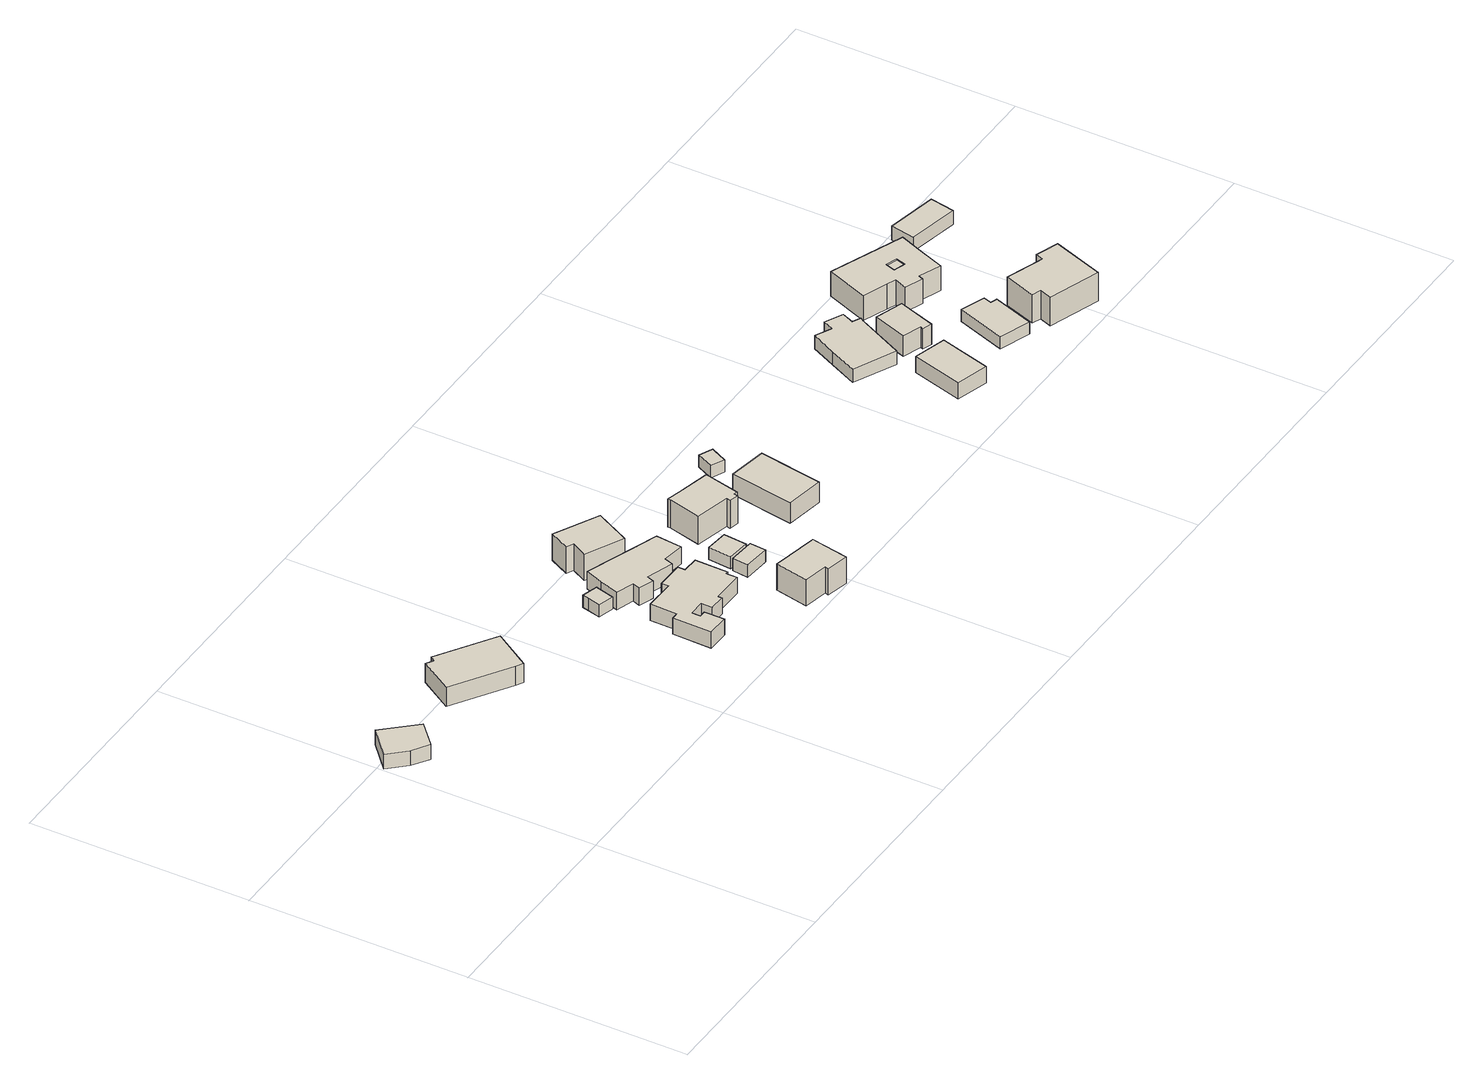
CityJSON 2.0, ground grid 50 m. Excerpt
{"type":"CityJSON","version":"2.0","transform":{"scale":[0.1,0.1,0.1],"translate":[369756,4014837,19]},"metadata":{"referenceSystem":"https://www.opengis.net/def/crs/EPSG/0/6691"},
"CityObjects":{
"building1":{"type":"Building","attributes":{"枝番":1,"利根川水系渡良瀬川洪水浸水想定区域（計画規模）.規模":"L1","利根川水系渡良瀬川洪水浸水想定区域（計画規模）.浸水ランク":"2","利根川水系渡良瀬川洪水浸水想定区域（計画規模）.浸水深":2.17,"利根川水系渡良瀬川洪水浸水想定区域（計画規模）.継続時間":10.8,"利根川水系渡良瀬川洪水浸水想定区域（想定最大規模）.規模":"L2","利根川水系渡良瀬川洪水浸水想定区域（想定最大規模）.浸水ランク":"3","利根川水系渡良瀬川洪水浸水想定区域（想定最大規模）.浸水深":3.73,"利根川水系渡良瀬川洪水浸水想定区域（想定最大規模）.継続時間":30.3,"利根川水系矢場川洪水浸水想定区域（想定最大規模）.規模":"L2","利根川水系矢場川洪水浸水想定区域（想定最大規模）.浸水ランク":"2","利根川水系矢場川洪水浸水想定区域（想定最大規模）.浸水深":1.28,"利根川水系矢場川洪水浸水想定区域（想定最大規模）.継続時間":14.1,"利根川水系多々良川洪水浸水想定区域（計画規模）.規模":"L1","利根川水系多々良川洪水浸水想定区域（計画規模）.浸水ランク":"2","利根川水系多々良川洪水浸水想定区域（計画規模）.浸水深":0.62,"利根川水系多々良川洪水浸水想定区域（想定最大規模）.規模":"L2","利根川水系多々良川洪水浸水想定区域（想定最大規模）.浸水ランク":"2","利根川水系多々良川洪水浸水想定区域（想定最大規模）.浸水深":1.09,"利根川水系多々良川洪水浸水想定区域（想定最大規模）.継続時間":11.7,"利根川水系利根川洪水浸水想定区域（想定最大規模）.規模":"L2","利根川水系利根川洪水浸水想定区域（想定最大規模）.浸水ランク":"2","利根川水系利根川洪水浸水想定区域（想定最大規模）.浸水深":1.64,"usage":"451","measuredHeight":4.1,"BuildingDetails.prefecture":"10","BuildingDetails.city":"10207","BuildingDetails.surveyYear":2016},"geometry":[{"type":"Solid","lod":"1","boundaries":[[[[0,1,2,3,4]],[[3,5,6,4]],[[2,7,5,3]],[[1,8,7,2]],[[0,9,8,1]],[[4,6,9,0]],[[5,7,8,9,6]]]]}]},
"building2":{"type":"Building","attributes":{"枝番":1,"利根川水系渡良瀬川洪水浸水想定区域（計画規模）.規模":"L1","利根川水系渡良瀬川洪水浸水想定区域（計画規模）.浸水ランク":"2","利根川水系渡良瀬川洪水浸水想定区域（計画規模）.浸水深":1.87,"利根川水系渡良瀬川洪水浸水想定区域（計画規模）.継続時間":9.1,"利根川水系渡良瀬川洪水浸水想定区域（想定最大規模）.規模":"L2","利根川水系渡良瀬川洪水浸水想定区域（想定最大規模）.浸水ランク":"3","利根川水系渡良瀬川洪水浸水想定区域（想定最大規模）.浸水深":3.39,"利根川水系渡良瀬川洪水浸水想定区域（想定最大規模）.継続時間":25.3,"利根川水系矢場川洪水浸水想定区域（想定最大規模）.規模":"L2","利根川水系矢場川洪水浸水想定区域（想定最大規模）.浸水ランク":"2","利根川水系矢場川洪水浸水想定区域（想定最大規模）.浸水深":0.98,"利根川水系矢場川洪水浸水想定区域（想定最大規模）.継続時間":10.7,"利根川水系多々良川洪水浸水想定区域（計画規模）.規模":"L1","利根川水系多々良川洪水浸水想定区域（計画規模）.浸水ランク":"1","利根川水系多々良川洪水浸水想定区域（計画規模）.浸水深":0.32,"利根川水系多々良川洪水浸水想定区域（想定最大規模）.規模":"L2","利根川水系多々良川洪水浸水想定区域（想定最大規模）.浸水ランク":"2","利根川水系多々良川洪水浸水想定区域（想定最大規模）.浸水深":0.79,"利根川水系多々良川洪水浸水想定区域（想定最大規模）.継続時間":6.8,"利根川水系利根川洪水浸水想定区域（想定最大規模）.規模":"L2","利根川水系利根川洪水浸水想定区域（想定最大規模）.浸水ランク":"2","利根川水系利根川洪水浸水想定区域（想定最大規模）.浸水深":1.74,"usage":"411","measuredHeight":5.5,"BuildingDetails.prefecture":"10","BuildingDetails.city":"10207","BuildingDetails.surveyYear":2016},"geometry":[{"type":"Solid","lod":"1","boundaries":[[[[10,11,12,13,14,15,16,17]],[[16,18,19,17]],[[15,20,18,16]],[[14,21,20,15]],[[13,22,21,14]],[[12,23,22,13]],[[11,24,23,12]],[[10,25,24,11]],[[17,19,25,10]],[[18,20,21,22,23,24,25,19]]]]}]},
"building3":{"type":"Building","attributes":{"枝番":1,"利根川水系渡良瀬川洪水浸水想定区域（計画規模）.規模":"L1","利根川水系渡良瀬川洪水浸水想定区域（計画規模）.浸水ランク":"2","利根川水系渡良瀬川洪水浸水想定区域（計画規模）.浸水深":1.87,"利根川水系渡良瀬川洪水浸水想定区域（計画規模）.継続時間":8.4,"利根川水系渡良瀬川洪水浸水想定区域（想定最大規模）.規模":"L2","利根川水系渡良瀬川洪水浸水想定区域（想定最大規模）.浸水ランク":"3","利根川水系渡良瀬川洪水浸水想定区域（想定最大規模）.浸水深":3.39,"利根川水系渡良瀬川洪水浸水想定区域（想定最大規模）.継続時間":22.9,"利根川水系矢場川洪水浸水想定区域（想定最大規模）.規模":"L2","利根川水系矢場川洪水浸水想定区域（想定最大規模）.浸水ランク":"2","利根川水系矢場川洪水浸水想定区域（想定最大規模）.浸水深":0.98,"利根川水系矢場川洪水浸水想定区域（想定最大規模）.継続時間":8.9,"利根川水系多々良川洪水浸水想定区域（計画規模）.規模":"L1","利根川水系多々良川洪水浸水想定区域（計画規模）.浸水ランク":"1","利根川水系多々良川洪水浸水想定区域（計画規模）.浸水深":0.32,"利根川水系多々良川洪水浸水想定区域（想定最大規模）.規模":"L2","利根川水系多々良川洪水浸水想定区域（想定最大規模）.浸水ランク":"2","利根川水系多々良川洪水浸水想定区域（想定最大規模）.浸水深":0.79,"利根川水系多々良川洪水浸水想定区域（想定最大規模）.継続時間":3.3,"利根川水系利根川洪水浸水想定区域（想定最大規模）.規模":"L2","利根川水系利根川洪水浸水想定区域（想定最大規模）.浸水ランク":"2","利根川水系利根川洪水浸水想定区域（想定最大規模）.浸水深":1.64,"measuredHeight":3.4,"BuildingDetails.prefecture":"10","BuildingDetails.city":"10207"},"geometry":[{"type":"Solid","lod":"1","boundaries":[[[[26,27,28,29,30,31]],[[30,32,33,31]],[[29,34,32,30]],[[28,35,34,29]],[[27,36,35,28]],[[26,37,36,27]],[[31,33,37,26]],[[32,34,35,36,37,33]]]]}]},
"building4":{"type":"Building","attributes":{"枝番":1,"利根川水系渡良瀬川洪水浸水想定区域（計画規模）.規模":"L1","利根川水系渡良瀬川洪水浸水想定区域（計画規模）.浸水ランク":"2","利根川水系渡良瀬川洪水浸水想定区域（計画規模）.浸水深":2.17,"利根川水系渡良瀬川洪水浸水想定区域（計画規模）.継続時間":9.8,"利根川水系渡良瀬川洪水浸水想定区域（想定最大規模）.規模":"L2","利根川水系渡良瀬川洪水浸水想定区域（想定最大規模）.浸水ランク":"3","利根川水系渡良瀬川洪水浸水想定区域（想定最大規模）.浸水深":3.69,"利根川水系渡良瀬川洪水浸水想定区域（想定最大規模）.継続時間":28.5,"利根川水系矢場川洪水浸水想定区域（想定最大規模）.規模":"L2","利根川水系矢場川洪水浸水想定区域（想定最大規模）.浸水ランク":"2","利根川水系矢場川洪水浸水想定区域（想定最大規模）.浸水深":1.28,"利根川水系矢場川洪水浸水想定区域（想定最大規模）.継続時間":12.7,"利根川水系多々良川洪水浸水想定区域（計画規模）.規模":"L1","利根川水系多々良川洪水浸水想定区域（計画規模）.浸水ランク":"2","利根川水系多々良川洪水浸水想定区域（計画規模）.浸水深":0.63,"利根川水系多々良川洪水浸水想定区域（想定最大規模）.規模":"L2","利根川水系多々良川洪水浸水想定区域（想定最大規模）.浸水ランク":"2","利根川水系多々良川洪水浸水想定区域（想定最大規模）.浸水深":1.09,"利根川水系多々良川洪水浸水想定区域（想定最大規模）.継続時間":9.7,"利根川水系利根川洪水浸水想定区域（想定最大規模）.規模":"L2","利根川水系利根川洪水浸水想定区域（想定最大規模）.浸水ランク":"2","利根川水系利根川洪水浸水想定区域（想定最大規模）.浸水深":1.84,"usage":"411","measuredHeight":5.1,"BuildingDetails.prefecture":"10","BuildingDetails.city":"10207","BuildingDetails.surveyYear":2016},"geometry":[{"type":"Solid","lod":"1","boundaries":[[[[38,39,40,41,42,43,44,45,46,47,48,49,50,51,52,53,54,55,56,57]],[[56,58,59,57]],[[55,60,58,56]],[[54,61,60,55]],[[53,62,61,54]],[[52,63,62,53]],[[51,64,63,52]],[[50,65,64,51]],[[49,66,65,50]],[[48,67,66,49]],[[47,68,67,48]],[[46,69,68,47]],[[45,70,69,46]],[[44,71,70,45]],[[43,72,71,44]],[[42,73,72,43]],[[41,74,73,42]],[[40,75,74,41]],[[39,76,75,40]],[[38,77,76,39]],[[57,59,77,38]],[[58,60,61,62,63,64,65,66,67,68,69,70,71,72,73,74,75,76,77,59]]]]}]},
"building5":{"type":"Building","attributes":{"枝番":1,"利根川水系渡良瀬川洪水浸水想定区域（計画規模）.規模":"L1","利根川水系渡良瀬川洪水浸水想定区域（計画規模）.浸水ランク":"2","利根川水系渡良瀬川洪水浸水想定区域（計画規模）.浸水深":1.47,"利根川水系渡良瀬川洪水浸水想定区域（計画規模）.継続時間":8.4,"利根川水系渡良瀬川洪水浸水想定区域（想定最大規模）.規模":"L2","利根川水系渡良瀬川洪水浸水想定区域（想定最大規模）.浸水ランク":"2","利根川水系渡良瀬川洪水浸水想定区域（想定最大規模）.浸水深":2.99,"利根川水系渡良瀬川洪水浸水想定区域（想定最大規模）.継続時間":22.9,"利根川水系矢場川洪水浸水想定区域（想定最大規模）.規模":"L2","利根川水系矢場川洪水浸水想定区域（想定最大規模）.浸水ランク":"2","利根川水系矢場川洪水浸水想定区域（想定最大規模）.浸水深":0.57,"利根川水系矢場川洪水浸水想定区域（想定最大規模）.継続時間":8.9,"利根川水系多々良川洪水浸水想定区域（計画規模）.規模":"L1","利根川水系多々良川洪水浸水想定区域（計画規模）.浸水ランク":"1","利根川水系多々良川洪水浸水想定区域（計画規模）.浸水深":0.03,"利根川水系多々良川洪水浸水想定区域（想定最大規模）.規模":"L2","利根川水系多々良川洪水浸水想定区域（想定最大規模）.浸水ランク":"1","利根川水系多々良川洪水浸水想定区域（想定最大規模）.浸水深":0.39,"利根川水系多々良川洪水浸水想定区域（想定最大規模）.継続時間":3.3,"利根川水系利根川洪水浸水想定区域（想定最大規模）.規模":"L2","利根川水系利根川洪水浸水想定区域（想定最大規模）.浸水ランク":"2","利根川水系利根川洪水浸水想定区域（想定最大規模）.浸水深":1.44,"usage":"411","measuredHeight":7.6,"BuildingDetails.prefecture":"10","BuildingDetails.city":"10207","BuildingDetails.surveyYear":2016},"geometry":[{"type":"Solid","lod":"1","boundaries":[[[[78,79,80,81,82,83,84,85,86,87,88,89]],[[88,90,91,89]],[[87,92,90,88]],[[86,93,92,87]],[[85,94,93,86]],[[84,95,94,85]],[[83,96,95,84]],[[82,97,96,83]],[[81,98,97,82]],[[80,99,98,81]],[[79,100,99,80]],[[78,101,100,79]],[[89,91,101,78]],[[90,92,93,94,95,96,97,98,99,100,101,91]]]]}]},
"building6":{"type":"Building","attributes":{"枝番":1,"利根川水系渡良瀬川洪水浸水想定区域（計画規模）.規模":"L1","利根川水系渡良瀬川洪水浸水想定区域（計画規模）.浸水ランク":"2","利根川水系渡良瀬川洪水浸水想定区域（計画規模）.浸水深":1.47,"利根川水系渡良瀬川洪水浸水想定区域（計画規模）.継続時間":8.4,"利根川水系渡良瀬川洪水浸水想定区域（想定最大規模）.規模":"L2","利根川水系渡良瀬川洪水浸水想定区域（想定最大規模）.浸水ランク":"2","利根川水系渡良瀬川洪水浸水想定区域（想定最大規模）.浸水深":2.99,"利根川水系渡良瀬川洪水浸水想定区域（想定最大規模）.継続時間":22.9,"利根川水系矢場川洪水浸水想定区域（想定最大規模）.規模":"L2","利根川水系矢場川洪水浸水想定区域（想定最大規模）.浸水ランク":"2","利根川水系矢場川洪水浸水想定区域（想定最大規模）.浸水深":0.57,"利根川水系矢場川洪水浸水想定区域（想定最大規模）.継続時間":8.9,"利根川水系多々良川洪水浸水想定区域（計画規模）.規模":"L1","利根川水系多々良川洪水浸水想定区域（計画規模）.浸水ランク":"1","利根川水系多々良川洪水浸水想定区域（計画規模）.浸水深":0.32,"利根川水系多々良川洪水浸水想定区域（想定最大規模）.規模":"L2","利根川水系多々良川洪水浸水想定区域（想定最大規模）.浸水ランク":"1","利根川水系多々良川洪水浸水想定区域（想定最大規模）.浸水深":0.39,"利根川水系多々良川洪水浸水想定区域（想定最大規模）.継続時間":3.3,"利根川水系利根川洪水浸水想定区域（想定最大規模）.規模":"L2","利根川水系利根川洪水浸水想定区域（想定最大規模）.浸水ランク":"2","利根川水系利根川洪水浸水想定区域（想定最大規模）.浸水深":1.14,"usage":"411","measuredHeight":7.4,"BuildingDetails.prefecture":"10","BuildingDetails.city":"10207","BuildingDetails.surveyYear":2016},"geometry":[{"type":"Solid","lod":"1","boundaries":[[[[102,103,104,105,106,107]],[[106,108,109,107]],[[105,110,108,106]],[[104,111,110,105]],[[103,112,111,104]],[[102,113,112,103]],[[107,109,113,102]],[[108,110,111,112,113,109]]]]}]},
"building7":{"type":"Building","attributes":{"枝番":1,"利根川水系渡良瀬川洪水浸水想定区域（計画規模）.規模":"L1","利根川水系渡良瀬川洪水浸水想定区域（計画規模）.浸水ランク":"2","利根川水系渡良瀬川洪水浸水想定区域（計画規模）.浸水深":2.06,"利根川水系渡良瀬川洪水浸水想定区域（計画規模）.継続時間":14.9,"利根川水系渡良瀬川洪水浸水想定区域（想定最大規模）.規模":"L2","利根川水系渡良瀬川洪水浸水想定区域（想定最大規模）.浸水ランク":"3","利根川水系渡良瀬川洪水浸水想定区域（想定最大規模）.浸水深":3.59,"利根川水系渡良瀬川洪水浸水想定区域（想定最大規模）.継続時間":36.8,"利根川水系矢場川洪水浸水想定区域（想定最大規模）.規模":"L2","利根川水系矢場川洪水浸水想定区域（想定最大規模）.浸水ランク":"2","利根川水系矢場川洪水浸水想定区域（想定最大規模）.浸水深":1.17,"利根川水系矢場川洪水浸水想定区域（想定最大規模）.継続時間":20.3,"利根川水系多々良川洪水浸水想定区域（計画規模）.規模":"L1","利根川水系多々良川洪水浸水想定区域（計画規模）.浸水ランク":"2","利根川水系多々良川洪水浸水想定区域（計画規模）.浸水深":0.53,"利根川水系多々良川洪水浸水想定区域（計画規模）.継続時間":8.3,"利根川水系多々良川洪水浸水想定区域（想定最大規模）.規模":"L2","利根川水系多々良川洪水浸水想定区域（想定最大規模）.浸水ランク":"2","利根川水系多々良川洪水浸水想定区域（想定最大規模）.浸水深":0.99,"利根川水系多々良川洪水浸水想定区域（想定最大規模）.継続時間":18.7,"利根川水系利根川洪水浸水想定区域（想定最大規模）.規模":"L2","利根川水系利根川洪水浸水想定区域（想定最大規模）.浸水ランク":"2","利根川水系利根川洪水浸水想定区域（想定最大規模）.浸水深":1.74,"usage":"411","measuredHeight":7.6,"BuildingDetails.prefecture":"10","BuildingDetails.city":"10207","BuildingDetails.surveyYear":2016},"geometry":[{"type":"Solid","lod":"1","boundaries":[[[[114,115,116,117,118,119]],[[118,120,121,119]],[[117,122,120,118]],[[116,123,122,117]],[[115,124,123,116]],[[114,125,124,115]],[[119,121,125,114]],[[120,122,123,124,125,121]]]]}]},
"building8":{"type":"Building","attributes":{"枝番":1,"利根川水系渡良瀬川洪水浸水想定区域（計画規模）.規模":"L1","利根川水系渡良瀬川洪水浸水想定区域（計画規模）.浸水ランク":"2","利根川水系渡良瀬川洪水浸水想定区域（計画規模）.浸水深":1.96,"利根川水系渡良瀬川洪水浸水想定区域（計画規模）.継続時間":10.4,"利根川水系渡良瀬川洪水浸水想定区域（想定最大規模）.規模":"L2","利根川水系渡良瀬川洪水浸水想定区域（想定最大規模）.浸水ランク":"3","利根川水系渡良瀬川洪水浸水想定区域（想定最大規模）.浸水深":3.49,"利根川水系渡良瀬川洪水浸水想定区域（想定最大規模）.継続時間":29.6,"利根川水系矢場川洪水浸水想定区域（想定最大規模）.規模":"L2","利根川水系矢場川洪水浸水想定区域（想定最大規模）.浸水ランク":"2","利根川水系矢場川洪水浸水想定区域（想定最大規模）.浸水深":1.07,"利根川水系矢場川洪水浸水想定区域（想定最大規模）.継続時間":13.4,"利根川水系多々良川洪水浸水想定区域（計画規模）.規模":"L1","利根川水系多々良川洪水浸水想定区域（計画規模）.浸水ランク":"1","利根川水系多々良川洪水浸水想定区域（計画規模）.浸水深":0.42,"利根川水系多々良川洪水浸水想定区域（想定最大規模）.規模":"L2","利根川水系多々良川洪水浸水想定区域（想定最大規模）.浸水ランク":"2","利根川水系多々良川洪水浸水想定区域（想定最大規模）.浸水深":0.88,"利根川水系多々良川洪水浸水想定区域（想定最大規模）.継続時間":10.7,"利根川水系利根川洪水浸水想定区域（想定最大規模）.規模":"L2","利根川水系利根川洪水浸水想定区域（想定最大規模）.浸水ランク":"2","利根川水系利根川洪水浸水想定区域（想定最大規模）.浸水深":1.64,"BuildingDetails.prefecture":"10","BuildingDetails.city":"10207"},"geometry":[{"type":"Solid","lod":"1","boundaries":[[[[126,127,128,129]],[[128,130,131,129]],[[127,132,130,128]],[[126,133,132,127]],[[129,131,133,126]],[[130,132,133,131]]]]}]},
"building9":{"type":"Building","attributes":{"枝番":1,"利根川水系渡良瀬川洪水浸水想定区域（計画規模）.規模":"L1","利根川水系渡良瀬川洪水浸水想定区域（計画規模）.浸水ランク":"2","利根川水系渡良瀬川洪水浸水想定区域（計画規模）.浸水深":1.96,"利根川水系渡良瀬川洪水浸水想定区域（計画規模）.継続時間":10.4,"利根川水系渡良瀬川洪水浸水想定区域（想定最大規模）.規模":"L2","利根川水系渡良瀬川洪水浸水想定区域（想定最大規模）.浸水ランク":"3","利根川水系渡良瀬川洪水浸水想定区域（想定最大規模）.浸水深":3.49,"利根川水系渡良瀬川洪水浸水想定区域（想定最大規模）.継続時間":29.6,"利根川水系矢場川洪水浸水想定区域（想定最大規模）.規模":"L2","利根川水系矢場川洪水浸水想定区域（想定最大規模）.浸水ランク":"2","利根川水系矢場川洪水浸水想定区域（想定最大規模）.浸水深":1.07,"利根川水系矢場川洪水浸水想定区域（想定最大規模）.継続時間":13.4,"利根川水系多々良川洪水浸水想定区域（計画規模）.規模":"L1","利根川水系多々良川洪水浸水想定区域（計画規模）.浸水ランク":"1","利根川水系多々良川洪水浸水想定区域（計画規模）.浸水深":0.42,"利根川水系多々良川洪水浸水想定区域（想定最大規模）.規模":"L2","利根川水系多々良川洪水浸水想定区域（想定最大規模）.浸水ランク":"2","利根川水系多々良川洪水浸水想定区域（想定最大規模）.浸水深":0.88,"利根川水系多々良川洪水浸水想定区域（想定最大規模）.継続時間":10.7,"利根川水系利根川洪水浸水想定区域（想定最大規模）.規模":"L2","利根川水系利根川洪水浸水想定区域（想定最大規模）.浸水ランク":"2","利根川水系利根川洪水浸水想定区域（想定最大規模）.浸水深":1.64,"BuildingDetails.prefecture":"10","BuildingDetails.city":"10207"},"geometry":[{"type":"Solid","lod":"1","boundaries":[[[[134,135,136,137]],[[136,138,139,137]],[[135,140,138,136]],[[134,141,140,135]],[[137,139,141,134]],[[138,140,141,139]]]]}]},
"building10":{"type":"Building","attributes":{"枝番":1,"利根川水系渡良瀬川洪水浸水想定区域（計画規模）.規模":"L1","利根川水系渡良瀬川洪水浸水想定区域（計画規模）.浸水ランク":"2","利根川水系渡良瀬川洪水浸水想定区域（計画規模）.浸水深":1.9,"利根川水系渡良瀬川洪水浸水想定区域（計画規模）.継続時間":10.4,"利根川水系渡良瀬川洪水浸水想定区域（想定最大規模）.規模":"L2","利根川水系渡良瀬川洪水浸水想定区域（想定最大規模）.浸水ランク":"3","利根川水系渡良瀬川洪水浸水想定区域（想定最大規模）.浸水深":3.39,"利根川水系渡良瀬川洪水浸水想定区域（想定最大規模）.継続時間":29.4,"利根川水系矢場川洪水浸水想定区域（想定最大規模）.規模":"L2","利根川水系矢場川洪水浸水想定区域（想定最大規模）.浸水ランク":"2","利根川水系矢場川洪水浸水想定区域（想定最大規模）.浸水深":0.97,"利根川水系矢場川洪水浸水想定区域（想定最大規模）.継続時間":13.3,"利根川水系多々良川洪水浸水想定区域（計画規模）.規模":"L1","利根川水系多々良川洪水浸水想定区域（計画規模）.浸水ランク":"1","利根川水系多々良川洪水浸水想定区域（計画規模）.浸水深":0.32,"利根川水系多々良川洪水浸水想定区域（想定最大規模）.規模":"L2","利根川水系多々良川洪水浸水想定区域（想定最大規模）.浸水ランク":"2","利根川水系多々良川洪水浸水想定区域（想定最大規模）.浸水深":0.78,"利根川水系多々良川洪水浸水想定区域（想定最大規模）.継続時間":10.6,"利根川水系利根川洪水浸水想定区域（想定最大規模）.規模":"L2","利根川水系利根川洪水浸水想定区域（想定最大規模）.浸水ランク":"2","利根川水系利根川洪水浸水想定区域（想定最大規模）.浸水深":1.44,"usage":"411","measuredHeight":7.7,"BuildingDetails.prefecture":"10","BuildingDetails.city":"10207","BuildingDetails.surveyYear":2016},"geometry":[{"type":"Solid","lod":"1","boundaries":[[[[142,143,144,145,146,147,148,149,150,151]],[[150,152,153,151]],[[149,154,152,150]],[[148,155,154,149]],[[147,156,155,148]],[[146,157,156,147]],[[145,158,157,146]],[[144,159,158,145]],[[143,160,159,144]],[[142,161,160,143]],[[151,153,161,142]],[[152,154,155,156,157,158,159,160,161,153]]]]}]},
"building11":{"type":"Building","attributes":{"枝番":1,"利根川水系渡良瀬川洪水浸水想定区域（計画規模）.規模":"L1","利根川水系渡良瀬川洪水浸水想定区域（計画規模）.浸水ランク":"2","利根川水系渡良瀬川洪水浸水想定区域（計画規模）.浸水深":2,"利根川水系渡良瀬川洪水浸水想定区域（計画規模）.継続時間":11.2,"利根川水系渡良瀬川洪水浸水想定区域（想定最大規模）.規模":"L2","利根川水系渡良瀬川洪水浸水想定区域（想定最大規模）.浸水ランク":"3","利根川水系渡良瀬川洪水浸水想定区域（想定最大規模）.浸水深":3.49,"利根川水系渡良瀬川洪水浸水想定区域（想定最大規模）.継続時間":31,"利根川水系矢場川洪水浸水想定区域（想定最大規模）.規模":"L2","利根川水系矢場川洪水浸水想定区域（想定最大規模）.浸水ランク":"2","利根川水系矢場川洪水浸水想定区域（想定最大規模）.浸水深":1.07,"利根川水系矢場川洪水浸水想定区域（想定最大規模）.継続時間":14.7,"利根川水系多々良川洪水浸水想定区域（計画規模）.規模":"L1","利根川水系多々良川洪水浸水想定区域（計画規模）.浸水ランク":"1","利根川水系多々良川洪水浸水想定区域（計画規模）.浸水深":0.42,"利根川水系多々良川洪水浸水想定区域（計画規模）.継続時間":2.4,"利根川水系多々良川洪水浸水想定区域（想定最大規模）.規模":"L2","利根川水系多々良川洪水浸水想定区域（想定最大規模）.浸水ランク":"2","利根川水系多々良川洪水浸水想定区域（想定最大規模）.浸水深":0.88,"利根川水系多々良川洪水浸水想定区域（想定最大規模）.継続時間":12.5,"利根川水系利根川洪水浸水想定区域（想定最大規模）.規模":"L2","利根川水系利根川洪水浸水想定区域（想定最大規模）.浸水ランク":"2","利根川水系利根川洪水浸水想定区域（想定最大規模）.浸水深":1.64,"usage":"411","measuredHeight":5.6,"BuildingDetails.prefecture":"10","BuildingDetails.city":"10207","BuildingDetails.surveyYear":2016},"geometry":[{"type":"Solid","lod":"1","boundaries":[[[[162,163,164,165]],[[164,166,167,165]],[[163,168,166,164]],[[162,169,168,163]],[[165,167,169,162]],[[166,168,169,167]]]]}]},
"building12":{"type":"Building","attributes":{"枝番":1,"利根川水系渡良瀬川洪水浸水想定区域（計画規模）.規模":"L1","利根川水系渡良瀬川洪水浸水想定区域（計画規模）.浸水ランク":"2","利根川水系渡良瀬川洪水浸水想定区域（計画規模）.浸水深":2.25,"利根川水系渡良瀬川洪水浸水想定区域（計画規模）.継続時間":9.3,"利根川水系渡良瀬川洪水浸水想定区域（想定最大規模）.規模":"L2","利根川水系渡良瀬川洪水浸水想定区域（想定最大規模）.浸水ランク":"3","利根川水系渡良瀬川洪水浸水想定区域（想定最大規模）.浸水深":3.44,"利根川水系渡良瀬川洪水浸水想定区域（想定最大規模）.継続時間":25.6,"利根川水系矢場川洪水浸水想定区域（想定最大規模）.規模":"L2","利根川水系矢場川洪水浸水想定区域（想定最大規模）.浸水ランク":"2","利根川水系矢場川洪水浸水想定区域（想定最大規模）.浸水深":0.98,"利根川水系矢場川洪水浸水想定区域（想定最大規模）.継続時間":10.9,"利根川水系多々良川洪水浸水想定区域（計画規模）.規模":"L1","利根川水系多々良川洪水浸水想定区域（計画規模）.浸水ランク":"1","利根川水系多々良川洪水浸水想定区域（計画規模）.浸水深":0.32,"利根川水系多々良川洪水浸水想定区域（想定最大規模）.規模":"L2","利根川水系多々良川洪水浸水想定区域（想定最大規模）.浸水ランク":"2","利根川水系多々良川洪水浸水想定区域（想定最大規模）.浸水深":0.79,"利根川水系多々良川洪水浸水想定区域（想定最大規模）.継続時間":7,"利根川水系利根川洪水浸水想定区域（想定最大規模）.規模":"L2","利根川水系利根川洪水浸水想定区域（想定最大規模）.浸水ランク":"2","利根川水系利根川洪水浸水想定区域（想定最大規模）.浸水深":1.44,"BuildingDetails.prefecture":"10","BuildingDetails.city":"10207"},"geometry":[{"type":"Solid","lod":"1","boundaries":[[[[170,171,172,173]],[[172,174,175,173]],[[171,176,174,172]],[[170,177,176,171]],[[173,175,177,170]],[[174,176,177,175]]]]}]},
"building13":{"type":"Building","attributes":{"枝番":1,"利根川水系渡良瀬川洪水浸水想定区域（計画規模）.規模":"L1","利根川水系渡良瀬川洪水浸水想定区域（計画規模）.浸水ランク":"2","利根川水系渡良瀬川洪水浸水想定区域（計画規模）.浸水深":1.86,"利根川水系渡良瀬川洪水浸水想定区域（計画規模）.継続時間":13.1,"利根川水系渡良瀬川洪水浸水想定区域（想定最大規模）.規模":"L2","利根川水系渡良瀬川洪水浸水想定区域（想定最大規模）.浸水ランク":"3","利根川水系渡良瀬川洪水浸水想定区域（想定最大規模）.浸水深":3.38,"利根川水系渡良瀬川洪水浸水想定区域（想定最大規模）.継続時間":33.9,"利根川水系矢場川洪水浸水想定区域（想定最大規模）.規模":"L2","利根川水系矢場川洪水浸水想定区域（想定最大規模）.浸水ランク":"2","利根川水系矢場川洪水浸水想定区域（想定最大規模）.浸水深":0.97,"利根川水系矢場川洪水浸水想定区域（想定最大規模）.継続時間":17.8,"利根川水系多々良川洪水浸水想定区域（計画規模）.規模":"L1","利根川水系多々良川洪水浸水想定区域（計画規模）.浸水ランク":"1","利根川水系多々良川洪水浸水想定区域（計画規模）.浸水深":0.32,"利根川水系多々良川洪水浸水想定区域（計画規模）.継続時間":6.3,"利根川水系多々良川洪水浸水想定区域（想定最大規模）.規模":"L2","利根川水系多々良川洪水浸水想定区域（想定最大規模）.浸水ランク":"2","利根川水系多々良川洪水浸水想定区域（想定最大規模）.浸水深":0.78,"利根川水系多々良川洪水浸水想定区域（想定最大規模）.継続時間":16,"利根川水系利根川洪水浸水想定区域（想定最大規模）.規模":"L2","利根川水系利根川洪水浸水想定区域（想定最大規模）.浸水ランク":"2","利根川水系利根川洪水浸水想定区域（想定最大規模）.浸水深":1.64,"usage":"411","measuredHeight":4.6,"BuildingDetails.prefecture":"10","BuildingDetails.city":"10207","BuildingDetails.surveyYear":2016},"geometry":[{"type":"Solid","lod":"1","boundaries":[[[[178,179,180,181]],[[180,182,183,181]],[[179,184,182,180]],[[178,185,184,179]],[[181,183,185,178]],[[182,184,185,183]]]]}]},
"building14":{"type":"Building","attributes":{"枝番":1,"利根川水系渡良瀬川洪水浸水想定区域（計画規模）.規模":"L1","利根川水系渡良瀬川洪水浸水想定区域（計画規模）.浸水ランク":"2","利根川水系渡良瀬川洪水浸水想定区域（計画規模）.浸水深":1.96,"利根川水系渡良瀬川洪水浸水想定区域（計画規模）.継続時間":10,"利根川水系渡良瀬川洪水浸水想定区域（想定最大規模）.規模":"L2","利根川水系渡良瀬川洪水浸水想定区域（想定最大規模）.浸水ランク":"3","利根川水系渡良瀬川洪水浸水想定区域（想定最大規模）.浸水深":3.32,"利根川水系渡良瀬川洪水浸水想定区域（想定最大規模）.継続時間":28.4,"利根川水系矢場川洪水浸水想定区域（想定最大規模）.規模":"L2","利根川水系矢場川洪水浸水想定区域（想定最大規模）.浸水ランク":"2","利根川水系矢場川洪水浸水想定区域（想定最大規模）.浸水深":0.87,"利根川水系矢場川洪水浸水想定区域（想定最大規模）.継続時間":12.5,"利根川水系多々良川洪水浸水想定区域（計画規模）.規模":"L1","利根川水系多々良川洪水浸水想定区域（計画規模）.浸水ランク":"1","利根川水系多々良川洪水浸水想定区域（計画規模）.浸水深":0.22,"利根川水系多々良川洪水浸水想定区域（想定最大規模）.規模":"L2","利根川水系多々良川洪水浸水想定区域（想定最大規模）.浸水ランク":"2","利根川水系多々良川洪水浸水想定区域（想定最大規模）.浸水深":0.68,"利根川水系多々良川洪水浸水想定区域（想定最大規模）.継続時間":9.5,"利根川水系利根川洪水浸水想定区域（想定最大規模）.規模":"L2","利根川水系利根川洪水浸水想定区域（想定最大規模）.浸水ランク":"2","利根川水系利根川洪水浸水想定区域（想定最大規模）.浸水深":1.54,"usage":"411","measuredHeight":4,"BuildingDetails.prefecture":"10","BuildingDetails.city":"10207","BuildingDetails.surveyYear":2016},"geometry":[{"type":"Solid","lod":"1","boundaries":[[[[186,187,188,189,190,191,192,193,194,195]],[[194,196,197,195]],[[193,198,196,194]],[[192,199,198,193]],[[191,200,199,192]],[[190,201,200,191]],[[189,202,201,190]],[[188,203,202,189]],[[187,204,203,188]],[[186,205,204,187]],[[195,197,205,186]],[[196,198,199,200,201,202,203,204,205,197]]]]}]},
"building15":{"type":"Building","attributes":{"枝番":1,"利根川水系渡良瀬川洪水浸水想定区域（計画規模）.規模":"L1","利根川水系渡良瀬川洪水浸水想定区域（計画規模）.浸水ランク":"2","利根川水系渡良瀬川洪水浸水想定区域（計画規模）.浸水深":1.7,"利根川水系渡良瀬川洪水浸水想定区域（計画規模）.継続時間":9.2,"利根川水系渡良瀬川洪水浸水想定区域（想定最大規模）.規模":"L2","利根川水系渡良瀬川洪水浸水想定区域（想定最大規模）.浸水ランク":"3","利根川水系渡良瀬川洪水浸水想定区域（想定最大規模）.浸水深":3.19,"利根川水系渡良瀬川洪水浸水想定区域（想定最大規模）.継続時間":24.8,"利根川水系矢場川洪水浸水想定区域（想定最大規模）.規模":"L2","利根川水系矢場川洪水浸水想定区域（想定最大規模）.浸水ランク":"2","利根川水系矢場川洪水浸水想定区域（想定最大規模）.浸水深":0.77,"利根川水系矢場川洪水浸水想定区域（想定最大規模）.継続時間":10.4,"利根川水系多々良川洪水浸水想定区域（計画規模）.規模":"L1","利根川水系多々良川洪水浸水想定区域（計画規模）.浸水ランク":"1","利根川水系多々良川洪水浸水想定区域（計画規模）.浸水深":0.12,"利根川水系多々良川洪水浸水想定区域（想定最大規模）.規模":"L2","利根川水系多々良川洪水浸水想定区域（想定最大規模）.浸水ランク":"2","利根川水系多々良川洪水浸水想定区域（想定最大規模）.浸水深":0.57,"利根川水系多々良川洪水浸水想定区域（想定最大規模）.継続時間":6.3,"利根川水系利根川洪水浸水想定区域（想定最大規模）.規模":"L2","利根川水系利根川洪水浸水想定区域（想定最大規模）.浸水ランク":"2","利根川水系利根川洪水浸水想定区域（想定最大規模）.浸水深":1.44,"usage":"411","measuredHeight":5.6,"BuildingDetails.prefecture":"10","BuildingDetails.city":"10207","BuildingDetails.surveyYear":2016},"geometry":[{"type":"Solid","lod":"1","boundaries":[[[[206,207,208,209,210,211]],[[210,212,213,211]],[[209,214,212,210]],[[208,215,214,209]],[[207,216,215,208]],[[206,217,216,207]],[[211,213,217,206]],[[212,214,215,216,217,213]]]]}]},
"building16":{"type":"Building","attributes":{"枝番":1,"利根川水系渡良瀬川洪水浸水想定区域（計画規模）.規模":"L1","利根川水系渡良瀬川洪水浸水想定区域（計画規模）.浸水ランク":"2","利根川水系渡良瀬川洪水浸水想定区域（計画規模）.浸水深":2.02,"利根川水系渡良瀬川洪水浸水想定区域（計画規模）.継続時間":9.2,"利根川水系渡良瀬川洪水浸水想定区域（想定最大規模）.規模":"L2","利根川水系渡良瀬川洪水浸水想定区域（想定最大規模）.浸水ランク":"3","利根川水系渡良瀬川洪水浸水想定区域（想定最大規模）.浸水深":3.32,"利根川水系渡良瀬川洪水浸水想定区域（想定最大規模）.継続時間":24.8,"利根川水系矢場川洪水浸水想定区域（想定最大規模）.規模":"L2","利根川水系矢場川洪水浸水想定区域（想定最大規模）.浸水ランク":"2","利根川水系矢場川洪水浸水想定区域（想定最大規模）.浸水深":0.87,"利根川水系矢場川洪水浸水想定区域（想定最大規模）.継続時間":10.4,"利根川水系多々良川洪水浸水想定区域（計画規模）.規模":"L1","利根川水系多々良川洪水浸水想定区域（計画規模）.浸水ランク":"1","利根川水系多々良川洪水浸水想定区域（計画規模）.浸水深":0.22,"利根川水系多々良川洪水浸水想定区域（想定最大規模）.規模":"L2","利根川水系多々良川洪水浸水想定区域（想定最大規模）.浸水ランク":"2","利根川水系多々良川洪水浸水想定区域（想定最大規模）.浸水深":0.68,"利根川水系多々良川洪水浸水想定区域（想定最大規模）.継続時間":6.3,"利根川水系利根川洪水浸水想定区域（想定最大規模）.規模":"L2","利根川水系利根川洪水浸水想定区域（想定最大規模）.浸水ランク":"2","利根川水系利根川洪水浸水想定区域（想定最大規模）.浸水深":1.54,"usage":"411","measuredHeight":3.6,"BuildingDetails.prefecture":"10","BuildingDetails.city":"10207","BuildingDetails.surveyYear":2016},"geometry":[{"type":"Solid","lod":"1","boundaries":[[[[218,219,220,221,222,223]],[[222,224,225,223]],[[221,226,224,222]],[[220,227,226,221]],[[219,228,227,220]],[[218,229,228,219]],[[223,225,229,218]],[[224,226,227,228,229,225]]]]}]},
"building17":{"type":"Building","attributes":{"枝番":1,"利根川水系渡良瀬川洪水浸水想定区域（計画規模）.規模":"L1","利根川水系渡良瀬川洪水浸水想定区域（計画規模）.浸水ランク":"2","利根川水系渡良瀬川洪水浸水想定区域（計画規模）.浸水深":1.59,"利根川水系渡良瀬川洪水浸水想定区域（計画規模）.継続時間":9.1,"利根川水系渡良瀬川洪水浸水想定区域（想定最大規模）.規模":"L2","利根川水系渡良瀬川洪水浸水想定区域（想定最大規模）.浸水ランク":"2","利根川水系渡良瀬川洪水浸水想定区域（想定最大規模）.浸水深":2.68,"利根川水系渡良瀬川洪水浸水想定区域（想定最大規模）.継続時間":24.3,"利根川水系矢場川洪水浸水想定区域（想定最大規模）.規模":"L2","利根川水系矢場川洪水浸水想定区域（想定最大規模）.浸水ランク":"1","利根川水系矢場川洪水浸水想定区域（想定最大規模）.浸水深":0.17,"利根川水系矢場川洪水浸水想定区域（想定最大規模）.継続時間":10.1,"利根川水系多々良川洪水浸水想定区域（計画規模）.規模":"L1","利根川水系多々良川洪水浸水想定区域（計画規模）.浸水ランク":"2","利根川水系多々良川洪水浸水想定区域（計画規模）.浸水深":0.52,"利根川水系多々良川洪水浸水想定区域（想定最大規模）.規模":"L2","利根川水系多々良川洪水浸水想定区域（想定最大規模）.浸水ランク":"1","利根川水系多々良川洪水浸水想定区域（想定最大規模）.浸水深":0.08,"利根川水系多々良川洪水浸水想定区域（想定最大規模）.継続時間":5.7,"利根川水系利根川洪水浸水想定区域（想定最大規模）.規模":"L2","利根川水系利根川洪水浸水想定区域（想定最大規模）.浸水ランク":"2","利根川水系利根川洪水浸水想定区域（想定最大規模）.浸水深":0.937,"usage":"411","measuredHeight":7.7,"BuildingDetails.prefecture":"10","BuildingDetails.city":"10207","BuildingDetails.surveyYear":2016},"geometry":[{"type":"Solid","lod":"1","boundaries":[[[[230,231,232,233,234,235,236,237,238,239],[240,241,242,243]],[[238,244,245,239]],[[237,246,244,238]],[[236,247,246,237]],[[235,248,247,236]],[[234,249,248,235]],[[233,250,249,234]],[[232,251,250,233]],[[231,252,251,232]],[[230,253,252,231]],[[239,245,253,230]],[[242,254,255,243]],[[241,256,254,242]],[[240,257,256,241]],[[243,255,257,240]],[[244,246,247,248,249,250,251,252,253,245],[254,256,257,255]]]]}]},
"building18":{"type":"Building","attributes":{"枝番":1,"利根川水系渡良瀬川洪水浸水想定区域（計画規模）.規模":"L1","利根川水系渡良瀬川洪水浸水想定区域（計画規模）.浸水ランク":"2","利根川水系渡良瀬川洪水浸水想定区域（計画規模）.浸水深":1.62,"利根川水系渡良瀬川洪水浸水想定区域（計画規模）.継続時間":9.1,"利根川水系渡良瀬川洪水浸水想定区域（想定最大規模）.規模":"L2","利根川水系渡良瀬川洪水浸水想定区域（想定最大規模）.浸水ランク":"2","利根川水系渡良瀬川洪水浸水想定区域（想定最大規模）.浸水深":2.62,"利根川水系渡良瀬川洪水浸水想定区域（想定最大規模）.継続時間":24.3,"利根川水系矢場川洪水浸水想定区域（想定最大規模）.規模":"L2","利根川水系矢場川洪水浸水想定区域（想定最大規模）.浸水ランク":"1","利根川水系矢場川洪水浸水想定区域（想定最大規模）.浸水深":0.07,"利根川水系矢場川洪水浸水想定区域（想定最大規模）.継続時間":10.1,"利根川水系多々良川洪水浸水想定区域（計画規模）.規模":"L1","利根川水系多々良川洪水浸水想定区域（想定最大規模）.規模":"L2","利根川水系多々良川洪水浸水想定区域（想定最大規模）.浸水ランク":"1","利根川水系多々良川洪水浸水想定区域（想定最大規模）.浸水深":0.08,"利根川水系多々良川洪水浸水想定区域（想定最大規模）.継続時間":5.7,"利根川水系利根川洪水浸水想定区域（想定最大規模）.規模":"L2","利根川水系利根川洪水浸水想定区域（想定最大規模）.浸水ランク":"2","利根川水系利根川洪水浸水想定区域（想定最大規模）.浸水深":0.837,"measuredHeight":6.3,"BuildingDetails.prefecture":"10","BuildingDetails.city":"10207"},"geometry":[{"type":"Solid","lod":"1","boundaries":[[[[258,259,260,261]],[[260,262,263,261]],[[259,264,262,260]],[[258,265,264,259]],[[261,263,265,258]],[[262,264,265,263]]]]}]},
"building19":{"type":"Building","attributes":{"枝番":1,"利根川水系渡良瀬川洪水浸水想定区域（計画規模）.規模":"L1","利根川水系渡良瀬川洪水浸水想定区域（計画規模）.浸水ランク":"2","利根川水系渡良瀬川洪水浸水想定区域（計画規模）.浸水深":1.53,"利根川水系渡良瀬川洪水浸水想定区域（計画規模）.継続時間":10,"利根川水系渡良瀬川洪水浸水想定区域（想定最大規模）.規模":"L2","利根川水系渡良瀬川洪水浸水想定区域（想定最大規模）.浸水ランク":"2","利根川水系渡良瀬川洪水浸水想定区域（想定最大規模）.浸水深":2.91,"利根川水系渡良瀬川洪水浸水想定区域（想定最大規模）.継続時間":28.5,"利根川水系矢場川洪水浸水想定区域（想定最大規模）.規模":"L2","利根川水系矢場川洪水浸水想定区域（想定最大規模）.浸水ランク":"1","利根川水系矢場川洪水浸水想定区域（想定最大規模）.浸水深":0.46,"利根川水系矢場川洪水浸水想定区域（想定最大規模）.継続時間":12.6,"利根川水系多々良川洪水浸水想定区域（計画規模）.規模":"L1","利根川水系多々良川洪水浸水想定区域（計画規模）.浸水ランク":"1","利根川水系多々良川洪水浸水想定区域（計画規模）.浸水深":0.12,"利根川水系多々良川洪水浸水想定区域（想定最大規模）.規模":"L2","利根川水系多々良川洪水浸水想定区域（想定最大規模）.浸水ランク":"1","利根川水系多々良川洪水浸水想定区域（想定最大規模）.浸水深":0.28,"利根川水系多々良川洪水浸水想定区域（想定最大規模）.継続時間":9.6,"利根川水系利根川洪水浸水想定区域（想定最大規模）.規模":"L2","利根川水系利根川洪水浸水想定区域（想定最大規模）.浸水ランク":"2","利根川水系利根川洪水浸水想定区域（想定最大規模）.浸水深":1.14,"usage":"411","measuredHeight":8.3,"BuildingDetails.prefecture":"10","BuildingDetails.city":"10207","BuildingDetails.surveyYear":2016},"geometry":[{"type":"Solid","lod":"1","boundaries":[[[[266,267,268,269,270,271,272,273]],[[272,274,275,273]],[[271,276,274,272]],[[270,277,276,271]],[[269,278,277,270]],[[268,279,278,269]],[[267,280,279,268]],[[266,281,280,267]],[[273,275,281,266]],[[274,276,277,278,279,280,281,275]]]]}]},
"building20":{"type":"Building","attributes":{"枝番":1,"利根川水系渡良瀬川洪水浸水想定区域（計画規模）.規模":"L1","利根川水系渡良瀬川洪水浸水想定区域（計画規模）.浸水ランク":"2","利根川水系渡良瀬川洪水浸水想定区域（計画規模）.浸水深":2.7,"利根川水系渡良瀬川洪水浸水想定区域（計画規模）.継続時間":11.6,"利根川水系渡良瀬川洪水浸水想定区域（想定最大規模）.規模":"L2","利根川水系渡良瀬川洪水浸水想定区域（想定最大規模）.浸水ランク":"3","利根川水系渡良瀬川洪水浸水想定区域（想定最大規模）.浸水深":3.64,"利根川水系渡良瀬川洪水浸水想定区域（想定最大規模）.継続時間":31.5,"利根川水系矢場川洪水浸水想定区域（想定最大規模）.規模":"L2","利根川水系矢場川洪水浸水想定区域（想定最大規模）.浸水ランク":"2","利根川水系矢場川洪水浸水想定区域（想定最大規模）.浸水深":1.08,"利根川水系矢場川洪水浸水想定区域（想定最大規模）.継続時間":15.4,"利根川水系多々良川洪水浸水想定区域（計画規模）.規模":"L1","利根川水系多々良川洪水浸水想定区域（計画規模）.浸水ランク":"1","利根川水系多々良川洪水浸水想定区域（計画規模）.浸水深":0.42,"利根川水系多々良川洪水浸水想定区域（計画規模）.継続時間":3.5,"利根川水系多々良川洪水浸水想定区域（想定最大規模）.規模":"L2","利根川水系多々良川洪水浸水想定区域（想定最大規模）.浸水ランク":"2","利根川水系多々良川洪水浸水想定区域（想定最大規模）.浸水深":0.89,"利根川水系多々良川洪水浸水想定区域（想定最大規模）.継続時間":13.3,"利根川水系利根川洪水浸水想定区域（想定最大規模）.規模":"L2","利根川水系利根川洪水浸水想定区域（想定最大規模）.浸水ランク":"2","利根川水系利根川洪水浸水想定区域（想定最大規模）.浸水深":1.64,"usage":"411","measuredHeight":3.9,"BuildingDetails.prefecture":"10","BuildingDetails.city":"10207","BuildingDetails.surveyYear":2016},"geometry":[{"type":"Solid","lod":"1","boundaries":[[[[282,283,284,285]],[[284,286,287,285]],[[283,288,286,284]],[[282,289,288,283]],[[285,287,289,282]],[[286,288,289,287]]]]}]}
},
"vertices":[
[131,469,4],[80,422,4],[41,447,4],[5,486,4],[66,541,4],[5,486,40],[66,541,40],[41,447,40],[80,422,40],[131,469,40],
[387,389,5],[371,399,5],[242,482,5],[290,557,5],[306,547,5],[314,558,5],[442,475,5],[393,399,5],[442,475,52],[393,399,52],[314,558,52],[306,547,52],[290,557,52],[242,482,52],[371,399,52],[387,389,52],
[656,411,7],[692,401,7],[690,395,7],[680,357,7],[644,367,7],[652,395,7],[644,367,37],[652,395,37],[680,357,37],[690,395,37],[692,401,37],[656,411,37],
[671,127,4],[673,216,4],[688,216,4],[689,277,4],[759,276,4],[759,292,4],[821,291,4],[821,274,4],[858,273,4],[857,198,4],[851,198,4],[851,173,4],[778,174,4],[778,165,4],[741,166,4],[741,191,4],[706,191,4],[706,172,4],[721,172,4],[721,126,4],[721,172,44],[721,126,44],[706,172,44],[706,191,44],[741,191,44],[741,166,44],[778,165,44],[778,174,44],[851,173,44],[851,198,44],[857,198,44],[858,273,44],[821,274,44],[821,291,44],[759,292,44],[759,276,44],[689,277,44],[688,216,44],[673,216,44],[671,127,44],
[830,393,6],[882,375,6],[876,315,6],[826,323,6],[819,302,6],[758,323,6],[752,307,6],[718,319,6],[724,336,6],[683,350,6],[699,395,6],[713,435,6],[699,395,49],[713,435,49],[683,350,49],[724,336,49],[718,319,49],[752,307,49],[758,323,49],[819,302,49],[826,323,49],[876,315,49],[882,375,49],[830,393,49],
[730,451,9],[748,486,9],[733,494,9],[756,539,9],[856,488,9],[815,408,9],[856,488,74],[815,408,74],[756,539,74],[733,494,74],[748,486,74],[730,451,74],
[937,15,4],[939,24,4],[884,35,4],[900,111,4],[1005,90,4],[988,4,4],[1005,90,69],[988,4,69],[900,111,69],[884,35,69],[939,24,69],[937,15,69],
[906,181,5],[910,218,5],[970,213,5],[967,176,5],[970,213,35],[967,176,35],[910,218,35],[906,181,35],
[912,223,6],[917,276,6],[968,271,6],[963,218,6],[968,271,36],[963,218,36],[917,276,36],[912,223,36],
[967,399,7],[998,391,7],[1074,373,7],[1055,292,7],[1047,294,7],[1045,285,7],[1024,290,7],[1026,299,7],[948,318,7],[966,392,7],[948,318,76],[966,392,76],[1026,299,76],[1024,290,76],[1045,285,76],[1047,294,76],[1055,292,76],[1074,373,76],[998,391,76],[967,399,76],
[1099,197,6],[1124,342,6],[1212,327,6],[1187,182,6],[1212,327,56],[1187,182,56],[1124,342,56],[1099,197,56],
[1148,406,7],[1166,444,7],[1196,430,7],[1178,392,7],[1196,430,37],[1178,392,37],[1166,444,37],[1148,406,37],
[1616,115,6],[1649,231,6],[1723,210,6],[1690,94,6],[1723,210,46],[1690,94,46],[1649,231,46],[1616,115,46],
[1616,442,6],[1652,424,6],[1664,448,6],[1704,428,6],[1692,401,6],[1710,392,6],[1705,383,6],[1653,276,6],[1558,322,6],[1588,384,6],[1558,322,39],[1588,384,39],[1653,276,39],[1705,383,39],[1710,392,39],[1692,401,39],[1704,428,39],[1664,448,39],[1652,424,39],[1616,442,39],
[1720,256,8],[1723,262,8],[1680,277,8],[1707,355,8],[1771,334,8],[1742,249,8],[1771,334,58],[1742,249,58],[1707,355,58],[1680,277,58],[1723,262,58],[1720,256,58],
[1797,124,8],[1836,236,8],[1891,216,8],[1885,197,8],[1900,192,8],[1868,99,8],[1900,192,38],[1868,99,38],[1885,197,38],[1891,216,38],[1836,236,38],[1797,124,38],
[1740,404,9],[1777,499,9],[1945,433,9],[1924,380,9],[1902,321,9],[1851,341,9],[1847,330,9],[1806,346,9],[1817,374,9],[1797,382,9],[1878,407,9],[1851,416,9],[1844,394,9],[1871,385,9],[1817,374,70],[1797,382,70],[1806,346,70],[1847,330,70],[1851,341,70],[1902,321,70],[1924,380,70],[1945,433,70],[1777,499,70],[1740,404,70],[1844,394,70],[1871,385,70],[1851,416,70],[1878,407,70],
[1844,394,13],[1851,416,13],[1878,407,13],[1871,385,13],[1878,407,68],[1871,385,68],[1851,416,68],[1844,394,68],
[1913,78,7],[1923,106,7],[1903,113,7],[1928,185,7],[2014,155,7],[2020,172,7],[2072,154,7],[2031,37,7],[2072,154,77],[2031,37,77],[2020,172,77],[2014,155,77],[1928,185,77],[1903,113,77],[1923,106,77],[1913,78,77],
[1987,434,7],[1998,489,7],[2114,466,7],[2103,410,7],[2114,466,41],[2103,410,41],[1998,489,41],[1987,434,41]
]}
